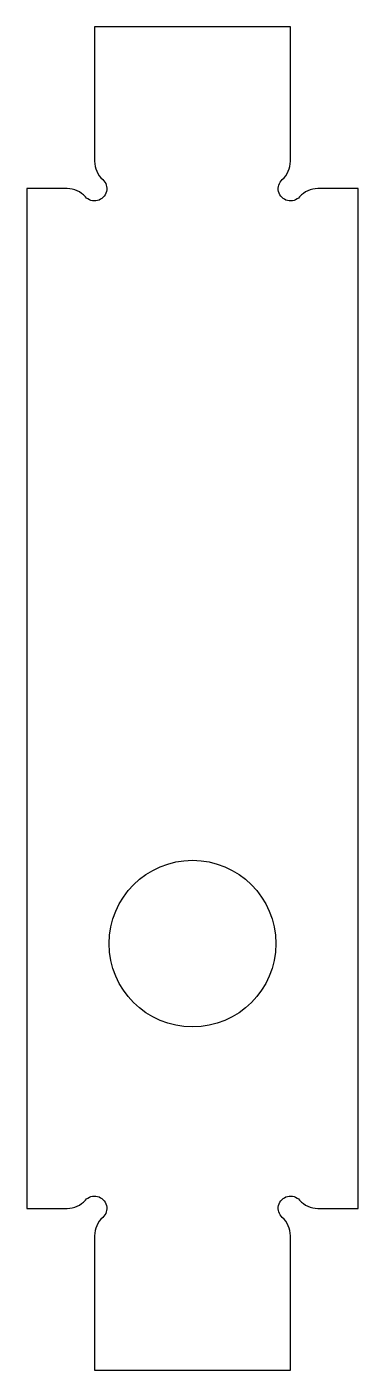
# Model space of a CAD drawing. Header units: millimetres. Extents: x -109.4 to -102.7, y 208 to 235.4.
import ezdxf

# ---------------------------------------------------------------- set-up
doc = ezdxf.new("R2010")
doc.units = ezdxf.units.MM
doc.layers.get('0').update_dxf_attribs({"linetype": 'CONTINUOUS'})

msp = doc.modelspace()

# ---------------------------------------------------------------- linework, layer by layer
msp.add_lwpolyline([(-103.507, 232.1, 0.213422), (-103.88, 231.933, -1.05728), (-104.233, 232.286, 0.213422), (-104.066, 232.659), (-104.066, 235.4), (-108.066, 235.4), (-108.066, 232.659, 0.213422), (-107.899, 232.286, -1.05728), (-108.252, 231.933, 0.213422), (-108.625, 232.1), (-109.448, 232.1), (-109.448, 211.3), (-108.625, 211.3, 0.213422), (-108.252, 211.467, -1.05728), (-107.899, 211.114, 0.213422), (-108.066, 210.741), (-108.066, 208), (-104.066, 208), (-104.066, 210.741, 0.213422), (-104.233, 211.114, -1.05728), (-103.88, 211.467, 0.213422), (-103.507, 211.3), (-102.684, 211.3), (-102.684, 232.1)], format="xyb", close=True)
msp.add_circle((-106.066, 216.7), 1.7)

doc.saveas('drawing.dxf')
